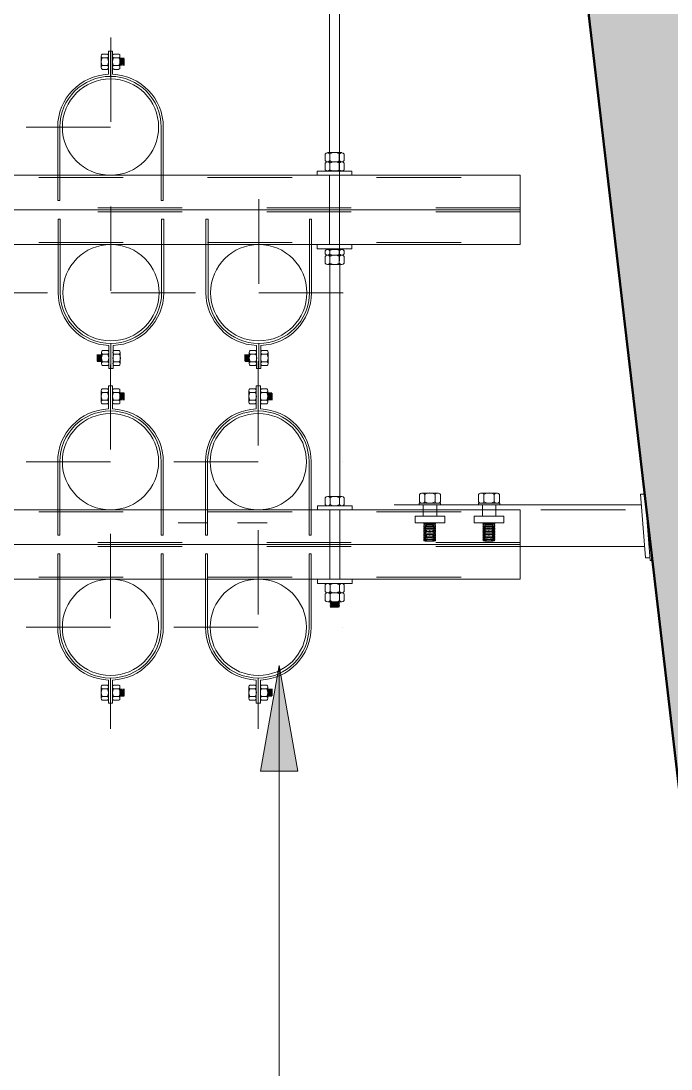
# Model space of a CAD drawing. Header units: metres. Extents: x -353 to -169, y 1 to 28.
# Drawn here: x -234.414 to -233.645, y 19.747 to 20.988 of the extents above; entities that cross this region are included whole.
import ezdxf

# ---------------------------------------------------------------- set-up
doc = ezdxf.new("R2010")
doc.units = ezdxf.units.M
for name, pattern in [('Hidden - Small', [0.002294, 0.0015, -0.0007938]), ('JacobsCenter', [0.015, 0.009, -0.0015, 0.003, -0.0015]), ('JacobsDash', [0.0045, 0.003, -0.0015])]:
    doc.linetypes.add(name, pattern=pattern)
for name, color, linetype, lineweight in [('A-DETL', 7, 'Continuous', 13), ('G-ANNO-TEXT', 7, 'Continuous', 9), ('S-BEAM', 7, 'Continuous', 50)]:
    doc.layers.add(name, color=color, linetype=linetype, lineweight=lineweight)

# ---------------------------------------------------------------- blocks, each defined once
blk = doc.blocks.new('06_SFR_GCT_Girder_SuperT_BR08Edge_CS - Super T - 1815-6267993-DRG-2873022 - SECTION 1')
at = {"layer": 'S-BEAM', "true_color": 0xc8c8c8}
blk.add_hatch(color=9, dxfattribs=at).paths.add_polyline_path([(-1127.1373, 19.8894), (-1126.4531, 19.9038), (-1126.439, 19.9171), (-1126.3148, 21.557), (-1126.2148, 21.6341), (-1125.8255, 21.6423), (-1125.8274, 21.7323), (-1126.4016, 21.7202), (-1126.4016, 21.6952), (-1126.4265, 21.6947), (-1126.5335, 20.2818), (-1126.8019, 20.2265), (-1127.0724, 20.2705), (-1127.2366, 21.6777), (-1127.262, 21.6777), (-1127.2625, 21.7022), (-1127.8368, 21.6902), (-1127.835, 21.6002), (-1127.4457, 21.6084), (-1127.3426, 21.5355), (-1127.152, 19.9021)])
at = {"layer": 'S-BEAM'}
blk.add_line((-1127.3426, 21.5355), (-1127.152, 19.9021), dxfattribs=at)

msp = doc.modelspace()

# ---------------------------------------------------------------- hatches: boundary and pattern name
at = {"layer": 'G-ANNO-TEXT'}
msp.add_hatch(color=256, dxfattribs=at).paths.add_polyline_path([(-234.1084, 20.225), (-234.1305, 20.1), (-234.0864, 20.1)])

# ---------------------------------------------------------------- linework, layer by layer
at = {"layer": 'A-DETL', "lineweight": 18}
for p, q in [((-234.0489, 20.8319), (-234.0489, 21.6063)), ((-234.0369, 20.7039), (-234.0369, 21.6066)), ((-234.0489, 20.8052), (-234.0489, 20.7232)), ((-234.0369, 20.8052), (-234.0369, 20.7232)), ((-234.0487, 20.4249), (-234.0487, 20.6997)), ((-234.0367, 20.4249), (-234.0367, 20.6997)), ((-234.0487, 20.4092), (-234.0487, 20.3272)), ((-234.0367, 20.4092), (-234.0367, 20.3272))]:
    msp.add_line(p, q, dxfattribs=at)
at = {"layer": 'A-DETL', "linetype": 'JacobsCenter', "lineweight": 9}
for p, q in [((-234.3077, 20.9682), (-234.3077, 20.5882)), ((-234.4082, 20.8622), (-234.2082, 20.8622)), ((-234.1327, 20.7767), (-234.1327, 20.5867)), ((-234.3827, 20.6662), (-234.5827, 20.6662)), ((-234.2077, 20.6662), (-234.4077, 20.6662)), ((-234.0327, 20.6662), (-234.2327, 20.6662)), ((-234.3082, 20.5808), (-234.3082, 20.1502)), ((-234.1332, 20.5852), (-234.1332, 20.1502)), ((-234.583, 20.4662), (-234.3832, 20.4662)), ((-234.4082, 20.4662), (-234.2082, 20.4662)), ((-234.2332, 20.4662), (-234.0332, 20.4662)), ((-234.2332, 20.4662), (-234.0332, 20.4662)), ((-234.5832, 20.2702), (-234.3832, 20.2702)), ((-234.4082, 20.2702), (-234.2082, 20.2702)), ((-234.2332, 20.2702), (-234.0332, 20.2702))]:
    msp.add_line(p, q, dxfattribs=at)
at = {"layer": 'A-DETL', "lineweight": 9}
for p, q in [((-234.3057, 20.952), (-234.3107, 20.952)), ((-234.3107, 20.9246), (-234.3107, 20.952)), ((-234.3082, 20.9222), (-234.3082, 20.952)), ((-234.3057, 20.9246), (-234.3057, 20.952)), ((-234.3193, 20.9462), (-234.3193, 20.9395)), ((-234.3193, 20.9462), (-234.3193, 20.9395)), ((-234.3193, 20.9395), (-234.3193, 20.9328)), ((-234.3193, 20.9395), (-234.3193, 20.9328)), ((-234.3181, 20.9484), (-234.3118, 20.9484)), ((-234.3181, 20.944), (-234.3118, 20.944)), ((-234.3107, 20.9462), (-234.3107, 20.9395)), ((-234.3107, 20.9395), (-234.3107, 20.9328)), ((-234.2982, 20.9484), (-234.3044, 20.9484)), ((-234.2982, 20.944), (-234.3044, 20.944)), ((-234.297, 20.9395), (-234.297, 20.9462)), ((-234.2964, 20.9351), (-234.297, 20.9441)), ((-234.297, 20.9328), (-234.297, 20.9395)), ((-234.2959, 20.9362), (-234.2964, 20.9431)), ((-234.2953, 20.9351), (-234.2959, 20.9441)), ((-234.2947, 20.9362), (-234.2953, 20.9431)), ((-234.2942, 20.9351), (-234.2947, 20.9441)), ((-234.2936, 20.9362), (-234.2942, 20.9431)), ((-234.293, 20.9351), (-234.2936, 20.9441)), ((-234.2925, 20.9362), (-234.293, 20.9431)), ((-234.2925, 20.9441), (-234.2919, 20.9351)), ((-234.2919, 20.9351), (-234.2919, 20.9431)), ((-234.3181, 20.935), (-234.3118, 20.935)), ((-234.3181, 20.9305), (-234.3118, 20.9305)), ((-234.2982, 20.935), (-234.3044, 20.935)), ((-234.2982, 20.9305), (-234.3044, 20.9305)), ((-234.3707, 20.8622), (-234.3707, 20.7752)), ((-234.3682, 20.8622), (-234.3682, 20.7752)), ((-234.2482, 20.8622), (-234.2482, 20.7752)), ((-234.2457, 20.8622), (-234.2457, 20.7752)), ((-234.0541, 20.8303), (-234.0541, 20.8225)), ((-234.0513, 20.8319), (-234.0429, 20.8319)), ((-234.0485, 20.8303), (-234.0485, 20.8225)), ((-234.0429, 20.8319), (-234.0345, 20.8319)), ((-234.0373, 20.8303), (-234.0373, 20.8225)), ((-234.0317, 20.8303), (-234.0317, 20.8225)), ((-234.0541, 20.8195), (-234.0541, 20.8117)), ((-234.0513, 20.8211), (-234.0429, 20.8211)), ((-234.0513, 20.8211), (-234.0429, 20.8211)), ((-234.0485, 20.8195), (-234.0485, 20.8117)), ((-234.0429, 20.8211), (-234.0345, 20.8211)), ((-234.0429, 20.8211), (-234.0345, 20.8211)), ((-234.0373, 20.8195), (-234.0373, 20.8117)), ((-234.0317, 20.8195), (-234.0317, 20.8117)), ((-234.0634, 20.8101), (-234.0224, 20.8101)), ((-234.0634, 20.8101), (-234.0634, 20.8052)), ((-234.0513, 20.8103), (-234.0429, 20.8103)), ((-234.0429, 20.8103), (-234.0345, 20.8103)), ((-234.0224, 20.8101), (-234.0224, 20.8052)), ((-234.3707, 20.7752), (-234.3682, 20.7752)), ((-234.2482, 20.7752), (-234.2457, 20.7752)), ((-234.0225, 20.7642), (-234.7932, 20.7642)), ((-233.8232, 20.7642), (-234.7932, 20.7642)), ((-234.3677, 20.7532), (-234.3702, 20.7532)), ((-234.3702, 20.6662), (-234.3702, 20.7532)), ((-234.3677, 20.6662), (-234.3677, 20.7532)), ((-234.2477, 20.6662), (-234.2477, 20.7532)), ((-234.2452, 20.7532), (-234.2477, 20.7532)), ((-234.2452, 20.6662), (-234.2452, 20.7532)), ((-234.1927, 20.7532), (-234.1952, 20.7532)), ((-234.1952, 20.6662), (-234.1952, 20.7532)), ((-234.1927, 20.6662), (-234.1927, 20.7532)), ((-234.0727, 20.6662), (-234.0727, 20.7532)), ((-234.0702, 20.7532), (-234.0727, 20.7532)), ((-234.0702, 20.6662), (-234.0702, 20.7532)), ((-234.0634, 20.7181), (-234.0634, 20.7232)), ((-234.0634, 20.7181), (-234.0224, 20.7181)), ((-234.0541, 20.7159), (-234.0541, 20.712)), ((-234.0513, 20.7174), (-234.0429, 20.7174)), ((-234.0485, 20.7159), (-234.0485, 20.712)), ((-234.0429, 20.7174), (-234.0345, 20.7174)), ((-234.0373, 20.7159), (-234.0373, 20.712)), ((-234.0317, 20.7159), (-234.0317, 20.712)), ((-234.0224, 20.7181), (-234.0224, 20.7232)), ((-234.0541, 20.709), (-234.0541, 20.7012)), ((-234.0513, 20.7105), (-234.0429, 20.7105)), ((-234.0513, 20.7105), (-234.0429, 20.7105)), ((-234.0485, 20.709), (-234.0485, 20.7012)), ((-234.0429, 20.7105), (-234.0345, 20.7105)), ((-234.0429, 20.7105), (-234.0345, 20.7105)), ((-234.0373, 20.709), (-234.0373, 20.7012)), ((-234.0317, 20.709), (-234.0317, 20.7012)), ((-234.0513, 20.6997), (-234.0429, 20.6997)), ((-234.0429, 20.6997), (-234.0345, 20.6997)), ((-234.3102, 20.6037), (-234.3102, 20.5764)), ((-234.3077, 20.6062), (-234.3077, 20.5764)), ((-234.3052, 20.6037), (-234.3052, 20.5764)), ((-234.1352, 20.6037), (-234.1352, 20.5764)), ((-234.1327, 20.6062), (-234.1327, 20.5764)), ((-234.1302, 20.6037), (-234.1302, 20.5764)), ((-234.324, 20.5932), (-234.324, 20.5853)), ((-234.3234, 20.5842), (-234.324, 20.5932)), ((-234.3234, 20.5922), (-234.3229, 20.5853)), ((-234.3229, 20.5932), (-234.3223, 20.5842)), ((-234.3223, 20.5922), (-234.3217, 20.5853)), ((-234.3217, 20.5932), (-234.3212, 20.5842)), ((-234.3212, 20.5922), (-234.3206, 20.5853)), ((-234.3206, 20.5932), (-234.32, 20.5842)), ((-234.32, 20.5922), (-234.3195, 20.5853)), ((-234.3195, 20.5932), (-234.3189, 20.5842)), ((-234.3189, 20.5956), (-234.3189, 20.5889)), ((-234.3177, 20.5978), (-234.3115, 20.5978)), ((-234.3177, 20.5934), (-234.3115, 20.5934)), ((-234.3052, 20.5889), (-234.3052, 20.5956)), ((-234.2978, 20.5978), (-234.3041, 20.5978)), ((-234.2978, 20.5934), (-234.3041, 20.5934)), ((-234.2966, 20.5889), (-234.2966, 20.5956)), ((-234.2966, 20.5889), (-234.2966, 20.5956)), ((-234.149, 20.5932), (-234.149, 20.5853)), ((-234.1484, 20.5842), (-234.149, 20.5932)), ((-234.1484, 20.5922), (-234.1479, 20.5853)), ((-234.1479, 20.5932), (-234.1473, 20.5842)), ((-234.1473, 20.5922), (-234.1467, 20.5853)), ((-234.1467, 20.5932), (-234.1462, 20.5842)), ((-234.1462, 20.5922), (-234.1456, 20.5853)), ((-234.1456, 20.5932), (-234.145, 20.5842)), ((-234.145, 20.5922), (-234.1445, 20.5853)), ((-234.1445, 20.5932), (-234.1439, 20.5842)), ((-234.1439, 20.5956), (-234.1439, 20.5889)), ((-234.1427, 20.5978), (-234.1365, 20.5978)), ((-234.1427, 20.5934), (-234.1365, 20.5934)), ((-234.1302, 20.5889), (-234.1302, 20.5956)), ((-234.1228, 20.5978), (-234.1291, 20.5978)), ((-234.1228, 20.5934), (-234.1291, 20.5934)), ((-234.1216, 20.5889), (-234.1216, 20.5956)), ((-234.1216, 20.5889), (-234.1216, 20.5956)), ((-234.3189, 20.5889), (-234.3189, 20.5821)), ((-234.3177, 20.5844), (-234.3115, 20.5844)), ((-234.3177, 20.5799), (-234.3115, 20.5799)), ((-234.3052, 20.5822), (-234.3052, 20.5889)), ((-234.2978, 20.5844), (-234.3041, 20.5844)), ((-234.2978, 20.5799), (-234.3041, 20.5799)), ((-234.2966, 20.5822), (-234.2966, 20.5889)), ((-234.2966, 20.5822), (-234.2966, 20.5889)), ((-234.1439, 20.5889), (-234.1439, 20.5821)), ((-234.1427, 20.5844), (-234.1365, 20.5844)), ((-234.1427, 20.5799), (-234.1365, 20.5799)), ((-234.1302, 20.5822), (-234.1302, 20.5889)), ((-234.1228, 20.5844), (-234.1291, 20.5844)), ((-234.1228, 20.5799), (-234.1291, 20.5799)), ((-234.1216, 20.5822), (-234.1216, 20.5889)), ((-234.1216, 20.5822), (-234.1216, 20.5889)), ((-234.3102, 20.5764), (-234.3052, 20.5764)), ((-234.1352, 20.5764), (-234.1302, 20.5764)), ((-234.3181, 20.5524), (-234.3118, 20.5524)), ((-234.3057, 20.556), (-234.3107, 20.556)), ((-234.3107, 20.5286), (-234.3107, 20.556)), ((-234.3082, 20.5262), (-234.3082, 20.556)), ((-234.3057, 20.5286), (-234.3057, 20.556)), ((-234.2982, 20.5524), (-234.3044, 20.5524)), ((-234.1431, 20.5524), (-234.1368, 20.5524)), ((-234.1307, 20.556), (-234.1357, 20.556)), ((-234.1357, 20.5286), (-234.1357, 20.556)), ((-234.1332, 20.5262), (-234.1332, 20.556)), ((-234.1307, 20.5286), (-234.1307, 20.556)), ((-234.1232, 20.5524), (-234.1294, 20.5524)), ((-234.3193, 20.5502), (-234.3193, 20.5435)), ((-234.3193, 20.5502), (-234.3193, 20.5435)), ((-234.3193, 20.5435), (-234.3193, 20.5368)), ((-234.3193, 20.5435), (-234.3193, 20.5368)), ((-234.3181, 20.548), (-234.3118, 20.548)), ((-234.3107, 20.5502), (-234.3107, 20.5435)), ((-234.3107, 20.5435), (-234.3107, 20.5368)), ((-234.2982, 20.548), (-234.3044, 20.548)), ((-234.297, 20.5435), (-234.297, 20.5502)), ((-234.2964, 20.5391), (-234.297, 20.5481)), ((-234.297, 20.5368), (-234.297, 20.5435)), ((-234.2959, 20.5402), (-234.2964, 20.5471)), ((-234.2953, 20.5391), (-234.2959, 20.5481)), ((-234.2947, 20.5402), (-234.2953, 20.5471)), ((-234.2942, 20.5391), (-234.2947, 20.5481)), ((-234.2936, 20.5402), (-234.2942, 20.5471)), ((-234.293, 20.5391), (-234.2936, 20.5481)), ((-234.2925, 20.5402), (-234.293, 20.5471)), ((-234.2925, 20.5481), (-234.2919, 20.5391)), ((-234.2919, 20.5391), (-234.2919, 20.5471)), ((-234.1443, 20.5502), (-234.1443, 20.5435)), ((-234.1443, 20.5502), (-234.1443, 20.5435)), ((-234.1443, 20.5435), (-234.1443, 20.5368)), ((-234.1443, 20.5435), (-234.1443, 20.5368)), ((-234.1431, 20.548), (-234.1368, 20.548)), ((-234.1357, 20.5502), (-234.1357, 20.5435)), ((-234.1357, 20.5435), (-234.1357, 20.5368)), ((-234.1232, 20.548), (-234.1294, 20.548)), ((-234.122, 20.5435), (-234.122, 20.5502)), ((-234.1214, 20.5391), (-234.122, 20.5481)), ((-234.122, 20.5368), (-234.122, 20.5435)), ((-234.1209, 20.5402), (-234.1214, 20.5471)), ((-234.1203, 20.5391), (-234.1209, 20.5481)), ((-234.1197, 20.5402), (-234.1203, 20.5471)), ((-234.1192, 20.5391), (-234.1197, 20.5481)), ((-234.1186, 20.5402), (-234.1192, 20.5471)), ((-234.118, 20.5391), (-234.1186, 20.5481)), ((-234.1175, 20.5402), (-234.118, 20.5471)), ((-234.1175, 20.5481), (-234.1169, 20.5391)), ((-234.1169, 20.5391), (-234.1169, 20.5471)), ((-234.3181, 20.539), (-234.3118, 20.539)), ((-234.3181, 20.5345), (-234.3118, 20.5345)), ((-234.2982, 20.539), (-234.3044, 20.539)), ((-234.2982, 20.5345), (-234.3044, 20.5345)), ((-234.1431, 20.539), (-234.1368, 20.539)), ((-234.1431, 20.5345), (-234.1368, 20.5345)), ((-234.1232, 20.539), (-234.1294, 20.539)), ((-234.1232, 20.5345), (-234.1294, 20.5345)), ((-234.3707, 20.4662), (-234.3707, 20.3792)), ((-234.3682, 20.4662), (-234.3682, 20.3792)), ((-234.2482, 20.4662), (-234.2482, 20.3792)), ((-234.2457, 20.4662), (-234.2457, 20.3792)), ((-234.1957, 20.4662), (-234.1957, 20.3792)), ((-234.1932, 20.4662), (-234.1932, 20.3792)), ((-234.0732, 20.4662), (-234.0732, 20.3792)), ((-234.0707, 20.4662), (-234.0707, 20.3792)), ((-233.9393, 20.429), (-233.93, 20.429)), ((-233.9393, 20.429), (-233.93, 20.429)), ((-233.93, 20.429), (-233.9208, 20.429)), ((-233.93, 20.429), (-233.9208, 20.429)), ((-233.8693, 20.429), (-233.86, 20.429)), ((-233.8693, 20.429), (-233.86, 20.429)), ((-233.86, 20.429), (-233.8508, 20.429)), ((-233.86, 20.429), (-233.8508, 20.429)), ((-234.0539, 20.4233), (-234.0539, 20.4155)), ((-234.0511, 20.4249), (-234.0427, 20.4249)), ((-234.0511, 20.4249), (-234.0427, 20.4249)), ((-234.0483, 20.4233), (-234.0483, 20.4155)), ((-234.0427, 20.4249), (-234.0343, 20.4249)), ((-234.0427, 20.4249), (-234.0343, 20.4249)), ((-234.0371, 20.4233), (-234.0371, 20.4155)), ((-234.0315, 20.4233), (-234.0315, 20.4155)), ((-233.9427, 20.4172), (-233.9174, 20.4172)), ((-233.9427, 20.4152), (-233.9427, 20.4172)), ((-233.9424, 20.4273), (-233.9424, 20.4188)), ((-233.9393, 20.4172), (-233.93, 20.4172)), ((-233.9362, 20.4273), (-233.9362, 20.4188)), ((-233.93, 20.4172), (-233.9208, 20.4172)), ((-233.9239, 20.4273), (-233.9239, 20.4188)), ((-233.9177, 20.4273), (-233.9177, 20.4188)), ((-233.9174, 20.4152), (-233.9174, 20.4172)), ((-233.8727, 20.4172), (-233.8474, 20.4172)), ((-233.8727, 20.4152), (-233.8727, 20.4172)), ((-233.8724, 20.4273), (-233.8724, 20.4188)), ((-233.8693, 20.4172), (-233.86, 20.4172)), ((-233.8662, 20.4273), (-233.8662, 20.4188)), ((-233.86, 20.4172), (-233.8508, 20.4172)), ((-233.8539, 20.4273), (-233.8539, 20.4188)), ((-233.8477, 20.4273), (-233.8477, 20.4188)), ((-233.8474, 20.4152), (-233.8474, 20.4172)), ((-234.0632, 20.4141), (-234.0222, 20.4141)), ((-234.0632, 20.4141), (-234.0632, 20.4092)), ((-234.0511, 20.4141), (-234.0427, 20.4141)), ((-234.0427, 20.4141), (-234.0343, 20.4141)), ((-234.0222, 20.4141), (-234.0222, 20.4092)), ((-233.9174, 20.4152), (-233.9427, 20.4152)), ((-233.8474, 20.4152), (-233.8727, 20.4152)), ((-234.3707, 20.3792), (-234.3682, 20.3792)), ((-234.2482, 20.3792), (-234.2457, 20.3792)), ((-234.1957, 20.3792), (-234.1932, 20.3792)), ((-234.0732, 20.3792), (-234.0707, 20.3792)), ((-233.8232, 20.3682), (-234.7932, 20.3682)), ((-234.3707, 20.3572), (-234.3682, 20.3572)), ((-234.3707, 20.2702), (-234.3707, 20.3572)), ((-234.3682, 20.2702), (-234.3682, 20.3572)), ((-234.2482, 20.2702), (-234.2482, 20.3572)), ((-234.2482, 20.3572), (-234.2457, 20.3572)), ((-234.2457, 20.2702), (-234.2457, 20.3572)), ((-234.1957, 20.3572), (-234.1932, 20.3572)), ((-234.1957, 20.2702), (-234.1957, 20.3572)), ((-234.1932, 20.2702), (-234.1932, 20.3572)), ((-234.0732, 20.2702), (-234.0732, 20.3572)), ((-234.0732, 20.3572), (-234.0707, 20.3572)), ((-234.0707, 20.2702), (-234.0707, 20.3572)), ((-234.0632, 20.3221), (-234.0632, 20.3272)), ((-234.0632, 20.3221), (-234.0222, 20.3221)), ((-234.0539, 20.3126), (-234.0539, 20.3204)), ((-234.0511, 20.3219), (-234.0427, 20.3219)), ((-234.0483, 20.3126), (-234.0483, 20.3204)), ((-234.0427, 20.3219), (-234.0343, 20.3219)), ((-234.0371, 20.3126), (-234.0371, 20.3204)), ((-234.0315, 20.3126), (-234.0315, 20.3204)), ((-234.0222, 20.3221), (-234.0222, 20.3272)), ((-234.0539, 20.3018), (-234.0539, 20.3096)), ((-234.0511, 20.3111), (-234.0427, 20.3111)), ((-234.0511, 20.3111), (-234.0427, 20.3111)), ((-234.0483, 20.3018), (-234.0483, 20.3096)), ((-234.0427, 20.3111), (-234.0343, 20.3111)), ((-234.0427, 20.3111), (-234.0343, 20.3111)), ((-234.0371, 20.3018), (-234.0371, 20.3096)), ((-234.0315, 20.3018), (-234.0315, 20.3096)), ((-234.0511, 20.3003), (-234.0427, 20.3003)), ((-234.0469, 20.3003), (-234.0482, 20.2996)), ((-234.0482, 20.2996), (-234.0369, 20.3003)), ((-234.0482, 20.2996), (-234.0469, 20.2989)), ((-234.0469, 20.2989), (-234.0482, 20.2982)), ((-234.0482, 20.2982), (-234.0369, 20.2989)), ((-234.0482, 20.2982), (-234.0469, 20.2975)), ((-234.0469, 20.2975), (-234.0482, 20.2968)), ((-234.0482, 20.2968), (-234.0369, 20.2975)), ((-234.0482, 20.2968), (-234.0469, 20.2961)), ((-234.0469, 20.2961), (-234.0482, 20.2953)), ((-234.0482, 20.2953), (-234.0369, 20.2961)), ((-234.0482, 20.2953), (-234.0469, 20.2946)), ((-234.0369, 20.2946), (-234.0482, 20.2939)), ((-234.0482, 20.2939), (-234.0469, 20.2946)), ((-234.0482, 20.2939), (-234.0382, 20.2939)), ((-234.0469, 20.2989), (-234.0382, 20.2996)), ((-234.0469, 20.2975), (-234.0382, 20.2982)), ((-234.0469, 20.2961), (-234.0382, 20.2968)), ((-234.0469, 20.2946), (-234.0382, 20.2953)), ((-234.0427, 20.3003), (-234.0343, 20.3003)), ((-234.0382, 20.2996), (-234.0369, 20.3003)), ((-234.0382, 20.2996), (-234.0369, 20.3003)), ((-234.0369, 20.2989), (-234.0382, 20.2996)), ((-234.0369, 20.2989), (-234.0382, 20.2996)), ((-234.0382, 20.2982), (-234.0369, 20.2989)), ((-234.0369, 20.2975), (-234.0382, 20.2982)), ((-234.0382, 20.2968), (-234.0369, 20.2975)), ((-234.0369, 20.2961), (-234.0382, 20.2968)), ((-234.0382, 20.2953), (-234.0369, 20.2961)), ((-234.0382, 20.2953), (-234.0369, 20.2946)), ((-234.0382, 20.2939), (-234.0369, 20.2946)), ((-234.3107, 20.2077), (-234.3107, 20.1804)), ((-234.3082, 20.2102), (-234.3082, 20.1804)), ((-234.3057, 20.2077), (-234.3057, 20.1804)), ((-234.1357, 20.2077), (-234.1357, 20.1804)), ((-234.1332, 20.2102), (-234.1332, 20.1804)), ((-234.1307, 20.2077), (-234.1307, 20.1804)), ((-234.3193, 20.1929), (-234.3193, 20.1996)), ((-234.3193, 20.1929), (-234.3193, 20.1996)), ((-234.3193, 20.1862), (-234.3193, 20.1929)), ((-234.3193, 20.1862), (-234.3193, 20.1929)), ((-234.3181, 20.2018), (-234.3118, 20.2018)), ((-234.3181, 20.1974), (-234.3118, 20.1974)), ((-234.3107, 20.1929), (-234.3107, 20.1996)), ((-234.3107, 20.1862), (-234.3107, 20.1929)), ((-234.2982, 20.2018), (-234.3044, 20.2018)), ((-234.2982, 20.1974), (-234.3044, 20.1974)), ((-234.297, 20.1996), (-234.297, 20.1929)), ((-234.2964, 20.1972), (-234.297, 20.1882)), ((-234.297, 20.1929), (-234.297, 20.1861)), ((-234.2959, 20.1962), (-234.2964, 20.1893)), ((-234.2953, 20.1972), (-234.2959, 20.1882)), ((-234.2947, 20.1962), (-234.2953, 20.1893)), ((-234.2942, 20.1972), (-234.2947, 20.1882)), ((-234.2936, 20.1962), (-234.2942, 20.1893)), ((-234.293, 20.1972), (-234.2936, 20.1882)), ((-234.2925, 20.1962), (-234.293, 20.1893)), ((-234.2925, 20.1882), (-234.2919, 20.1972)), ((-234.2919, 20.1972), (-234.2919, 20.1893)), ((-234.1443, 20.1929), (-234.1443, 20.1996)), ((-234.1443, 20.1929), (-234.1443, 20.1996)), ((-234.1443, 20.1862), (-234.1443, 20.1929)), ((-234.1443, 20.1862), (-234.1443, 20.1929)), ((-234.1431, 20.2018), (-234.1368, 20.2018)), ((-234.1431, 20.1974), (-234.1368, 20.1974)), ((-234.1357, 20.1929), (-234.1357, 20.1996)), ((-234.1357, 20.1862), (-234.1357, 20.1929)), ((-234.1232, 20.2018), (-234.1294, 20.2018)), ((-234.1232, 20.1974), (-234.1294, 20.1974)), ((-234.122, 20.1996), (-234.122, 20.1929)), ((-234.1214, 20.1972), (-234.122, 20.1882)), ((-234.122, 20.1929), (-234.122, 20.1861)), ((-234.1209, 20.1962), (-234.1214, 20.1893)), ((-234.1203, 20.1972), (-234.1209, 20.1882)), ((-234.1197, 20.1962), (-234.1203, 20.1893)), ((-234.1192, 20.1972), (-234.1197, 20.1882)), ((-234.1186, 20.1962), (-234.1192, 20.1893)), ((-234.118, 20.1972), (-234.1186, 20.1882)), ((-234.1175, 20.1962), (-234.118, 20.1893)), ((-234.1175, 20.1882), (-234.1169, 20.1972)), ((-234.1169, 20.1972), (-234.1169, 20.1893)), ((-234.3181, 20.1884), (-234.3118, 20.1884)), ((-234.3181, 20.1839), (-234.3118, 20.1839)), ((-234.3057, 20.1804), (-234.3107, 20.1804)), ((-234.2982, 20.1884), (-234.3044, 20.1884)), ((-234.2982, 20.1839), (-234.3044, 20.1839)), ((-234.1431, 20.1884), (-234.1368, 20.1884)), ((-234.1431, 20.1839), (-234.1368, 20.1839)), ((-234.1307, 20.1804), (-234.1357, 20.1804)), ((-234.1232, 20.1884), (-234.1294, 20.1884)), ((-234.1232, 20.1839), (-234.1294, 20.1839))]:
    msp.add_line(p, q, dxfattribs=at)
at = {"layer": 'A-DETL'}
for p, q in [((-234.7932, 20.8052), (-233.8232, 20.8052)), ((-233.8232, 20.8052), (-233.8232, 20.7232)), ((-234.7932, 20.7232), (-233.8232, 20.7232)), ((-233.6755, 20.4303), (-233.6694, 20.3491)), ((-233.6806, 20.4277), (-233.6749, 20.3526)), ((-233.6806, 20.4277), (-233.6753, 20.4277)), ((-234.7932, 20.4092), (-233.8232, 20.4092)), ((-233.9725, 20.4152), (-233.6796, 20.4152)), ((-233.8232, 20.4092), (-233.8232, 20.3272)), ((-233.8232, 20.3657), (-233.6759, 20.3657)), ((-233.6749, 20.3526), (-233.6696, 20.3526)), ((-233.6694, 20.3491), (-233.6654, 20.3491)), ((-234.7932, 20.3272), (-233.8232, 20.3272))]:
    msp.add_line(p, q, dxfattribs=at)
at = {"layer": 'A-DETL', "linetype": 'JacobsDash', "lineweight": 9}
for p, q in [((-234.7932, 20.8027), (-233.8232, 20.8027)), ((-233.8232, 20.7667), (-234.7932, 20.7667)), ((-233.8232, 20.7617), (-234.7932, 20.7617)), ((-234.7932, 20.7257), (-233.8232, 20.7257)), ((-234.7932, 20.4067), (-233.8232, 20.4067)), ((-233.8232, 20.3707), (-234.7932, 20.3707)), ((-233.8232, 20.3657), (-234.7932, 20.3657)), ((-234.7932, 20.3297), (-233.8232, 20.3297))]:
    msp.add_line(p, q, dxfattribs=at)
at = {"layer": 'A-DETL', "linetype": 'Hidden - Small', "lineweight": 9}
for p, q in [((-233.938, 20.4017), (-233.938, 20.4152)), ((-233.922, 20.4017), (-233.922, 20.4152)), ((-233.868, 20.4017), (-233.868, 20.4152)), ((-233.852, 20.4017), (-233.852, 20.4152)), ((-234.1929, 20.3937), (-234.2279, 20.3937)), ((-234.1229, 20.3937), (-234.1579, 20.3937)), ((-233.9125, 20.4017), (-233.9475, 20.4017)), ((-233.9475, 20.3937), (-233.9475, 20.4017)), ((-233.9475, 20.3937), (-233.9125, 20.3937)), ((-233.9125, 20.3937), (-233.9125, 20.4017)), ((-233.8425, 20.4017), (-233.8775, 20.4017)), ((-233.8775, 20.3937), (-233.8775, 20.4017)), ((-233.8775, 20.3937), (-233.8425, 20.3937)), ((-233.8425, 20.3937), (-233.8425, 20.4017))]:
    msp.add_line(p, q, dxfattribs=at)
at = {"layer": 'A-DETL', "linetype": 'JacobsDash'}
msp.add_line((-233.7987, 20.4092), (-233.6792, 20.4092), dxfattribs=at)
at = {"layer": 'A-DETL', "color": 143, "lineweight": 18, "true_color": 0x78aac8}
for centre in [(-234.3082, 20.8622), (-234.3077, 20.6662), (-234.1327, 20.6662), (-234.3082, 20.4662), (-234.1332, 20.4662), (-234.3082, 20.2702), (-234.1332, 20.2702)]:
    msp.add_circle(centre, 0.057, dxfattribs=at)
at = {"layer": 'A-DETL', "lineweight": 9}
for centre, radius, start, end in [((-234.3111, 20.9395), 0.00827, 147.2084, 212.7916), ((-234.3167, 20.9462), 0.00264, 122.1355, 237.8645), ((-234.3133, 20.9462), 0.00264, 302.1355, 57.8645), ((-234.3188, 20.9395), 0.00827, 327.2084, 32.7916), ((-234.2975, 20.9395), 0.00827, 147.2084, 212.7916), ((-234.303, 20.9462), 0.00264, 122.1346, 237.8654), ((-234.303, 20.9462), 0.00264, 122.1346, 237.8654), ((-234.2996, 20.9462), 0.00264, 302.1346, 57.8654), ((-234.2996, 20.9462), 0.00264, 302.1346, 57.8654), ((-234.3052, 20.9395), 0.00827, 327.2084, 32.7916), ((-234.3082, 20.8622), 0.0625, 92.2924, 180), ((-234.3167, 20.9328), 0.00264, 122.1346, 237.8654), ((-234.3167, 20.9328), 0.00264, 122.1346, 237.8654), ((-234.3133, 20.9328), 0.00264, 302.1346, 57.8654), ((-234.3133, 20.9328), 0.00264, 302.1346, 57.8654), ((-234.303, 20.9328), 0.00264, 122.1355, 237.8645), ((-234.3082, 20.8622), 0.0625, 0, 87.7076), ((-234.2996, 20.9328), 0.00264, 302.1355, 57.8645), ((-234.3082, 20.8622), 0.06, 0, 180), ((-234.0513, 20.8285), 0.00331, 32.1355, 147.8645), ((-234.0429, 20.8216), 0.0104, 57.2084, 122.7916), ((-234.0345, 20.8285), 0.00331, 32.1346, 147.8654), ((-234.0345, 20.8285), 0.00331, 32.1346, 147.8654), ((-234.0513, 20.8243), 0.00331, 212.1355, 327.8645), ((-234.0513, 20.8177), 0.00331, 32.1355, 147.8645), ((-234.0429, 20.8312), 0.0104, 237.2084, 302.7916), ((-234.0429, 20.8108), 0.0104, 57.2084, 122.7916), ((-234.0345, 20.8243), 0.00331, 212.1346, 327.8654), ((-234.0345, 20.8243), 0.00331, 212.1346, 327.8654), ((-234.0345, 20.8177), 0.00331, 32.1346, 147.8654), ((-234.0345, 20.8177), 0.00331, 32.1346, 147.8654), ((-234.0513, 20.8135), 0.00331, 212.1355, 327.8645), ((-234.0429, 20.8204), 0.0104, 237.2084, 302.7916), ((-234.0345, 20.8135), 0.00331, 212.1346, 327.8654), ((-234.0345, 20.8135), 0.00331, 212.1346, 327.8654), ((-234.0513, 20.7141), 0.00331, 32.1355, 147.8645), ((-234.0429, 20.7072), 0.0104, 57.2084, 122.7916), ((-234.0345, 20.7141), 0.00331, 32.1346, 147.8654), ((-234.0345, 20.7141), 0.00331, 32.1346, 147.8654), ((-234.0513, 20.7138), 0.00331, 212.1355, 327.8645), ((-234.0513, 20.7072), 0.00331, 32.1355, 147.8645), ((-234.0513, 20.703), 0.00331, 212.1355, 327.8645), ((-234.0429, 20.7207), 0.0104, 237.2084, 302.7916), ((-234.0429, 20.7003), 0.0104, 57.2084, 122.7916), ((-234.0429, 20.7099), 0.0104, 237.2084, 302.7916), ((-234.0345, 20.7138), 0.00331, 212.1346, 327.8654), ((-234.0345, 20.7138), 0.00331, 212.1346, 327.8654), ((-234.0345, 20.7072), 0.00331, 32.1346, 147.8654), ((-234.0345, 20.7072), 0.00331, 32.1346, 147.8654), ((-234.0345, 20.703), 0.00331, 212.1346, 327.8654), ((-234.0345, 20.703), 0.00331, 212.1346, 327.8654), ((-234.3077, 20.6662), 0.0625, 180, 267.7076), ((-234.3077, 20.6662), 0.06, 180, 360), ((-234.3077, 20.6662), 0.0625, 272.2924, 360), ((-234.1327, 20.6662), 0.0625, 180, 267.7076), ((-234.1327, 20.6662), 0.06, 180, 360), ((-234.1327, 20.6662), 0.0625, 272.2924, 360), ((-234.3107, 20.5889), 0.00827, 147.2084, 212.7916), ((-234.3163, 20.5956), 0.00264, 122.1355, 237.8645), ((-234.3129, 20.5956), 0.00264, 302.1355, 57.8645), ((-234.3184, 20.5889), 0.00827, 327.2084, 32.7916), ((-234.2971, 20.5889), 0.00827, 147.2084, 212.7916), ((-234.3027, 20.5956), 0.00264, 122.1346, 237.8654), ((-234.3027, 20.5956), 0.00264, 122.1346, 237.8654), ((-234.2993, 20.5956), 0.00264, 302.1346, 57.8654), ((-234.2993, 20.5956), 0.00264, 302.1346, 57.8654), ((-234.3048, 20.5889), 0.00827, 327.2084, 32.7916), ((-234.1357, 20.5889), 0.00827, 147.2084, 212.7916), ((-234.1413, 20.5956), 0.00264, 122.1355, 237.8645), ((-234.1379, 20.5956), 0.00264, 302.1355, 57.8645), ((-234.1434, 20.5889), 0.00827, 327.2084, 32.7916), ((-234.1221, 20.5889), 0.00827, 147.2084, 212.7916), ((-234.1277, 20.5956), 0.00264, 122.1346, 237.8654), ((-234.1277, 20.5956), 0.00264, 122.1346, 237.8654), ((-234.1243, 20.5956), 0.00264, 302.1346, 57.8654), ((-234.1243, 20.5956), 0.00264, 302.1346, 57.8654), ((-234.1298, 20.5889), 0.00827, 327.2084, 32.7916), ((-234.3163, 20.5822), 0.00264, 122.1346, 237.8654), ((-234.3163, 20.5822), 0.00264, 122.1346, 237.8654), ((-234.3129, 20.5822), 0.00264, 302.1346, 57.8654), ((-234.3129, 20.5822), 0.00264, 302.1346, 57.8654), ((-234.3027, 20.5822), 0.00264, 122.1355, 237.8645), ((-234.2993, 20.5822), 0.00264, 302.1355, 57.8645), ((-234.1413, 20.5822), 0.00264, 122.1346, 237.8654), ((-234.1413, 20.5822), 0.00264, 122.1346, 237.8654), ((-234.1379, 20.5822), 0.00264, 302.1346, 57.8654), ((-234.1379, 20.5822), 0.00264, 302.1346, 57.8654), ((-234.1277, 20.5822), 0.00264, 122.1355, 237.8645), ((-234.1243, 20.5822), 0.00264, 302.1355, 57.8645), ((-234.3167, 20.5502), 0.00264, 122.1355, 237.8645), ((-234.3133, 20.5502), 0.00264, 302.1355, 57.8645), ((-234.303, 20.5502), 0.00264, 122.1346, 237.8654), ((-234.303, 20.5502), 0.00264, 122.1346, 237.8654), ((-234.2996, 20.5502), 0.00264, 302.1346, 57.8654), ((-234.2996, 20.5502), 0.00264, 302.1346, 57.8654), ((-234.1417, 20.5502), 0.00264, 122.1355, 237.8645), ((-234.1383, 20.5502), 0.00264, 302.1355, 57.8645), ((-234.128, 20.5502), 0.00264, 122.1346, 237.8654), ((-234.128, 20.5502), 0.00264, 122.1346, 237.8654), ((-234.1246, 20.5502), 0.00264, 302.1346, 57.8654), ((-234.1246, 20.5502), 0.00264, 302.1346, 57.8654), ((-234.3111, 20.5435), 0.00827, 147.2084, 212.7916), ((-234.3188, 20.5435), 0.00827, 327.2084, 32.7916), ((-234.2975, 20.5435), 0.00827, 147.2084, 212.7916), ((-234.3052, 20.5435), 0.00827, 327.2084, 32.7916), ((-234.1361, 20.5435), 0.00827, 147.2084, 212.7916), ((-234.1438, 20.5435), 0.00827, 327.2084, 32.7916), ((-234.1225, 20.5435), 0.00827, 147.2084, 212.7916), ((-234.1302, 20.5435), 0.00827, 327.2084, 32.7916), ((-234.3082, 20.4662), 0.0625, 92.2924, 180), ((-234.3167, 20.5368), 0.00264, 122.1346, 237.8654), ((-234.3167, 20.5368), 0.00264, 122.1346, 237.8654), ((-234.3133, 20.5368), 0.00264, 302.1346, 57.8654), ((-234.3133, 20.5368), 0.00264, 302.1346, 57.8654), ((-234.303, 20.5368), 0.00264, 122.1355, 237.8645), ((-234.3082, 20.4662), 0.0625, 0, 87.7076), ((-234.2996, 20.5368), 0.00264, 302.1355, 57.8645), ((-234.1332, 20.4662), 0.0625, 92.2924, 180), ((-234.1417, 20.5368), 0.00264, 122.1346, 237.8654), ((-234.1417, 20.5368), 0.00264, 122.1346, 237.8654), ((-234.1383, 20.5368), 0.00264, 302.1346, 57.8654), ((-234.1383, 20.5368), 0.00264, 302.1346, 57.8654), ((-234.128, 20.5368), 0.00264, 122.1355, 237.8645), ((-234.1332, 20.4662), 0.0625, 0, 87.7076), ((-234.1246, 20.5368), 0.00264, 302.1355, 57.8645), ((-234.3082, 20.4662), 0.06, 0, 180), ((-234.1332, 20.4662), 0.06, 0, 180), ((-233.9393, 20.4254), 0.00364, 32.1355, 147.8645), ((-233.93, 20.4178), 0.0114, 57.2084, 122.7916), ((-233.9208, 20.4254), 0.00364, 32.1346, 147.8654), ((-233.9208, 20.4254), 0.00364, 32.1346, 147.8654), ((-233.8693, 20.4254), 0.00364, 32.1355, 147.8645), ((-233.86, 20.4178), 0.0114, 57.2084, 122.7916), ((-233.8508, 20.4254), 0.00364, 32.1346, 147.8654), ((-233.8508, 20.4254), 0.00364, 32.1346, 147.8654), ((-234.0511, 20.4216), 0.00331, 32.1355, 147.8645), ((-234.0511, 20.4173), 0.00331, 212.1355, 327.8645), ((-234.0427, 20.4146), 0.0104, 57.2084, 122.7916), ((-234.0427, 20.4242), 0.0104, 237.2084, 302.7916), ((-234.0343, 20.4216), 0.00331, 32.1346, 147.8654), ((-234.0343, 20.4216), 0.00331, 32.1346, 147.8654), ((-234.0343, 20.4173), 0.00331, 212.1346, 327.8654), ((-234.0343, 20.4173), 0.00331, 212.1346, 327.8654), ((-233.9393, 20.4207), 0.00364, 212.1355, 327.8645), ((-233.93, 20.4284), 0.0114, 237.2084, 302.7916), ((-233.9208, 20.4207), 0.00364, 212.1346, 327.8654), ((-233.9208, 20.4207), 0.00364, 212.1346, 327.8654), ((-233.8693, 20.4207), 0.00364, 212.1355, 327.8645), ((-233.86, 20.4284), 0.0114, 237.2084, 302.7916), ((-233.8508, 20.4207), 0.00364, 212.1346, 327.8654), ((-233.8508, 20.4207), 0.00364, 212.1346, 327.8654), ((-234.0511, 20.3187), 0.00331, 32.1355, 147.8645), ((-234.0427, 20.3117), 0.0104, 57.2084, 122.7916), ((-234.0343, 20.3187), 0.00331, 32.1346, 147.8654), ((-234.0343, 20.3187), 0.00331, 32.1346, 147.8654), ((-234.0511, 20.3144), 0.00331, 212.1355, 327.8645), ((-234.0511, 20.3079), 0.00331, 32.1355, 147.8645), ((-234.0427, 20.3213), 0.0104, 237.2084, 302.7916), ((-234.0427, 20.3009), 0.0104, 57.2084, 122.7916), ((-234.0343, 20.3144), 0.00331, 212.1346, 327.8654), ((-234.0343, 20.3144), 0.00331, 212.1346, 327.8654), ((-234.0343, 20.3079), 0.00331, 32.1346, 147.8654), ((-234.0343, 20.3079), 0.00331, 32.1346, 147.8654), ((-234.0511, 20.3036), 0.00331, 212.1355, 327.8645), ((-234.0427, 20.3105), 0.0104, 237.2084, 302.7916), ((-234.0343, 20.3036), 0.00331, 212.1346, 327.8654), ((-234.0343, 20.3036), 0.00331, 212.1346, 327.8654), ((-234.3082, 20.2702), 0.0625, 180, 267.7076), ((-234.3082, 20.2702), 0.06, 180, 360), ((-234.3082, 20.2702), 0.0625, 272.2924, 0), ((-234.1332, 20.2702), 0.0625, 180, 267.7076), ((-234.1332, 20.2702), 0.06, 180, 360), ((-234.1332, 20.2702), 0.0625, 272.2924, 0), ((-234.3111, 20.1929), 0.00827, 147.2084, 212.7916), ((-234.3167, 20.1996), 0.00264, 122.1346, 237.8654), ((-234.3167, 20.1996), 0.00264, 122.1346, 237.8654), ((-234.3133, 20.1996), 0.00264, 302.1346, 57.8654), ((-234.3133, 20.1996), 0.00264, 302.1346, 57.8654), ((-234.3188, 20.1929), 0.00827, 327.2084, 32.7916), ((-234.2975, 20.1929), 0.00827, 147.2084, 212.7916), ((-234.303, 20.1996), 0.00264, 122.1355, 237.8645), ((-234.2996, 20.1996), 0.00264, 302.1355, 57.8645), ((-234.3052, 20.1929), 0.00827, 327.2084, 32.7916), ((-234.1361, 20.1929), 0.00827, 147.2084, 212.7916), ((-234.1417, 20.1996), 0.00264, 122.1346, 237.8654), ((-234.1417, 20.1996), 0.00264, 122.1346, 237.8654), ((-234.1383, 20.1996), 0.00264, 302.1346, 57.8654), ((-234.1383, 20.1996), 0.00264, 302.1346, 57.8654), ((-234.1438, 20.1929), 0.00827, 327.2084, 32.7916), ((-234.1225, 20.1929), 0.00827, 147.2084, 212.7916), ((-234.128, 20.1996), 0.00264, 122.1355, 237.8645), ((-234.1246, 20.1996), 0.00264, 302.1355, 57.8645), ((-234.1302, 20.1929), 0.00827, 327.2084, 32.7916), ((-234.3167, 20.1862), 0.00264, 122.1355, 237.8645), ((-234.3133, 20.1862), 0.00264, 302.1355, 57.8645), ((-234.303, 20.1862), 0.00264, 122.1346, 237.8654), ((-234.303, 20.1862), 0.00264, 122.1346, 237.8654), ((-234.2996, 20.1862), 0.00264, 302.1346, 57.8654), ((-234.2996, 20.1862), 0.00264, 302.1346, 57.8654), ((-234.1417, 20.1862), 0.00264, 122.1355, 237.8645), ((-234.1383, 20.1862), 0.00264, 302.1355, 57.8645), ((-234.128, 20.1862), 0.00264, 122.1346, 237.8654), ((-234.128, 20.1862), 0.00264, 122.1346, 237.8654), ((-234.1246, 20.1862), 0.00264, 302.1346, 57.8654), ((-234.1246, 20.1862), 0.00264, 302.1346, 57.8654)]:
    msp.add_arc(centre, radius, start, end, dxfattribs=at)
at = {"layer": 'A-DETL', "linetype": 'JacobsDash', "lineweight": 9}
for centre in [(-233.9303, 20.3929), (-233.8603, 20.3929)]:
    msp.add_ellipse(centre, major_axis=(0.00694, 0), ratio=0.155559, start_param=2.351216, end_param=7.073562, dxfattribs=at)
for centre, ratio in [((-233.9303, 20.3911), 0.253311), ((-233.9303, 20.3892), 0.285201), ((-233.8603, 20.3911), 0.253311), ((-233.8603, 20.3892), 0.285201), ((-233.9303, 20.3873), 0.285201), ((-233.9303, 20.3855), 0.285201), ((-233.9303, 20.3836), 0.285201), ((-233.9303, 20.3818), 0.285201), ((-233.9303, 20.3799), 0.285201), ((-233.9303, 20.3781), 0.285201), ((-233.8603, 20.3873), 0.285201), ((-233.8603, 20.3855), 0.285201), ((-233.8603, 20.3836), 0.285201), ((-233.8603, 20.3818), 0.285201), ((-233.8603, 20.3799), 0.285201), ((-233.8603, 20.3781), 0.285201), ((-233.9303, 20.3762), 0.285201), ((-233.9303, 20.3744), 0.285201), ((-233.9303, 20.373), 0.147434), ((-233.8603, 20.3762), 0.285201), ((-233.8603, 20.3744), 0.285201), ((-233.8603, 20.373), 0.147434)]:
    msp.add_ellipse(centre, major_axis=(0.00694, 0), ratio=ratio, dxfattribs=at)
at = {"layer": 'G-ANNO-TEXT'}
for p, q in [((-234.1084, 20.225), (-234.1305, 20.1)), ((-234.0864, 20.1), (-234.1084, 20.225)), ((-234.1084, 20.225), (-234.1084, 19.1185)), ((-234.1305, 20.1), (-234.0864, 20.1))]:
    msp.add_line(p, q, dxfattribs=at)

# ---------------------------------------------------------------- block references
at = {"layer": 'S-BEAM'}
msp.add_blockref('06_SFR_GCT_Girder_SuperT_BR08Edge_CS - Super T - 1815-6267993-DRG-2873022 - SECTION 1', (893.5374, 0), dxfattribs=at)

doc.saveas('drawing.dxf')
